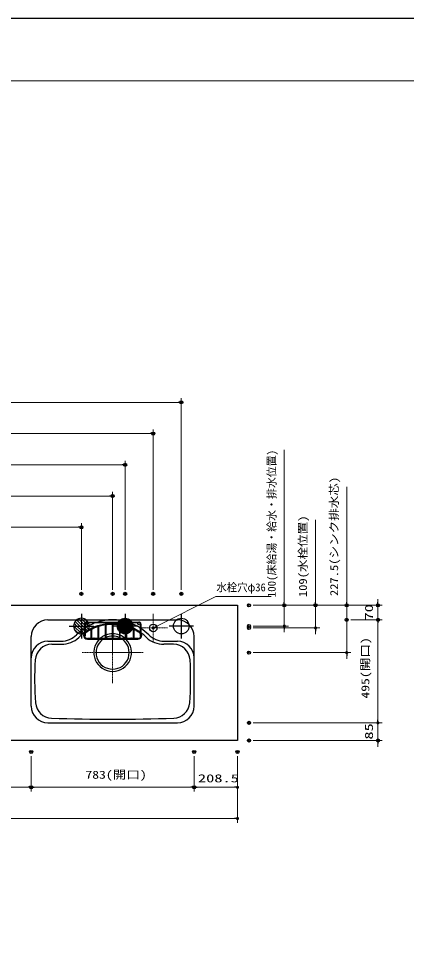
# Model space of a CAD drawing. Units: millimetres, scale not verified. Extents: x -9797 to 9797, y -4555 to 4555.
# Drawn here: x -6411 to -4546, y 0 to 4455 of the extents above; entities that cross this region are included whole.
import ezdxf
from ezdxf.enums import TextEntityAlignment as Align

# ---------------------------------------------------------------- set-up
doc = ezdxf.new("R2010")
doc.units = ezdxf.units.MM
doc.header["$LTSCALE"] = 30
doc.header["$PDMODE"] = 32
doc.header["$PDSIZE"] = 15
for name, pattern in [('USER1', [0.375, 0.25, -0.125]), ('USER3', [2, 1.25, -0.25, 0.25, -0.25]), ('USER6', [1.01, 0.5, -0.25, 0.01, -0.25])]:
    doc.linetypes.add(name, pattern=pattern)
for name, color, linetype, lineweight in [('0-1_0', 7, 'Continuous', 25), ('0-2_細線ﾚｲﾔｰ', 91, 'Continuous', 5), ('0-3_寸法ﾚｲﾔｰ', 30, 'Continuous', 13), ('0-4_DEFPOINTS', 7, 'Continuous', 25), ('0-5_1', 7, 'Continuous', 25), ('0-6_図面枠', 3, 'Continuous', 15), ('0-8_KAGO', 6, 'Continuous', 25)]:
    doc.layers.add(name, color=color, linetype=linetype, lineweight=lineweight)
doc.styles.add('ＭＳ ゴシック', font='')
doc.styles.get('ＭＳ ゴシック').set_extended_font_data('MS Gothic')

# ---------------------------------------------------------------- blocks, each defined once
blk = doc.blocks.new('_DOT')
at = {"layer": '0-1_0', "color": 30}
blk.add_line((-15, 0), (-30, 0), dxfattribs=at)
for points in [[(0, 0), (-15, 0), (-14.88, 1.88)], [(0, 0), (-14.88, -1.88), (-15, 0)], [(0, 0), (-14.88, 1.88), (-14.53, 3.73)], [(0, 0), (-14.53, -3.73), (-14.88, -1.88)], [(0, 0), (-14.53, 3.73), (-13.95, 5.52)], [(0, 0), (-13.95, -5.52), (-14.53, -3.73)], [(0, 0), (-13.95, 5.52), (-13.14, 7.23)], [(0, 0), (-13.14, -7.23), (-13.95, -5.52)], [(0, 0), (-13.14, 7.23), (-12.14, 8.82)], [(0, 0), (-12.14, -8.82), (-13.14, -7.23)], [(0, 0), (-12.14, 8.82), (-10.93, 10.27)], [(0, 0), (-10.93, -10.27), (-12.14, -8.82)], [(0, 0), (-10.93, 10.27), (-9.56, 11.56)], [(0, 0), (-9.56, -11.56), (-10.93, -10.27)], [(0, 0), (-9.56, 11.56), (-8.04, 12.66)], [(0, 0), (-8.04, -12.66), (-9.56, -11.56)], [(0, 0), (-8.04, 12.66), (-6.39, 13.57)], [(0, 0), (-6.39, -13.57), (-8.04, -12.66)], [(0, 0), (-6.39, 13.57), (-4.64, 14.27)], [(0, 0), (-4.64, -14.27), (-6.39, -13.57)], [(0, 0), (-4.64, 14.27), (-2.81, 14.73)], [(0, 0), (-2.81, -14.73), (-4.64, -14.27)], [(0, 0), (-2.81, 14.73), (-0.94, 14.97)], [(0, 0), (-0.94, -14.97), (-2.81, -14.73)], [(0, 0), (-0.94, 14.97), (0.94, 14.97)], [(0, 0), (0.94, -14.97), (-0.94, -14.97)], [(0, 0), (0.94, 14.97), (2.81, 14.73)], [(0, 0), (2.81, 14.73), (4.64, 14.27)], [(0, 0), (4.64, 14.27), (6.39, 13.57)], [(0, 0), (6.39, 13.57), (8.04, 12.66)], [(0, 0), (8.04, 12.66), (9.56, 11.56)], [(0, 0), (9.56, 11.56), (10.93, 10.27)], [(0, 0), (10.93, 10.27), (12.14, 8.82)], [(0, 0), (12.14, 8.82), (13.14, 7.23)], [(0, 0), (13.14, 7.23), (13.95, 5.52)], [(0, 0), (13.95, 5.52), (14.53, 3.73)], [(0, 0), (14.53, 3.73), (14.88, 1.88)], [(0, 0), (14.88, 1.88), (15, 0)], [(0, 0), (2.81, -14.73), (0.94, -14.97)], [(0, 0), (4.64, -14.27), (2.81, -14.73)], [(0, 0), (6.39, -13.57), (4.64, -14.27)], [(0, 0), (8.04, -12.66), (6.39, -13.57)], [(0, 0), (9.56, -11.56), (8.04, -12.66)], [(0, 0), (10.93, -10.27), (9.56, -11.56)], [(0, 0), (12.14, -8.82), (10.93, -10.27)], [(0, 0), (13.14, -7.23), (12.14, -8.82)], [(0, 0), (13.95, -5.52), (13.14, -7.23)], [(0, 0), (14.53, -3.73), (13.95, -5.52)], [(0, 0), (14.88, -1.88), (14.53, -3.73)], [(0, 0), (15, 0), (14.88, -1.88)]]:
    blk.add_solid(points, dxfattribs=at)
blk = doc.blocks.new('A$C62626C57')
at = {"layer": '0-2_細線ﾚｲﾔｰ', "linetype": 'USER3', "lineweight": 9}
for p, q in [((17595, 15720), (17595, 11640)), ((11745, 5715.7), (11745, 14534.3)), ((19635, 13680), (15555, 13680)), ((16154.3, 10125), (7335.7, 10125))]:
    blk.add_line(p, q, dxfattribs=at)
at = {"layer": '0-5_1'}
for p, q in [((2400, 14850), (21090, 14850)), ((10598.3, 14760), (10128.3, 14670)), ((12891.7, 14760), (13361.7, 14670)), ((8340, 14013.7), (8250, 13965.9)), ((8340, 13426.3), (8250, 13374.4)), ((15150, 14013.7), (15240, 13965.9)), ((15150, 13426.3), (15240, 13374.4)), ((0, 9283.1), (0, 12450)), ((23490, 9283.1), (23490, 12450)), ((2400, 11775), (4320.8, 11775)), ((2972.3, 11325), (4365.5, 11325)), ((20517.7, 11325), (19124.5, 11325)), ((19169.2, 11775), (21090, 11775)), ((23490, 2400), (23490, 9360)), ((0, 2400), (0, 9283.1)), ((23490, 2385), (23490, 9283.1)), ((2400, 0), (21090, 0))]:
    blk.add_line(p, q, dxfattribs=at)
at = {"layer": '0-5_1', "linetype": 'USER1'}
blk.add_line((19260, 11775), (19591.8, 11775), dxfattribs=at)
at = {"layer": '0-5_1'}
for centre, radius in [((7935, 14295), 180), ((15555, 14295), 180), ((17595, 13680), 540)]:
    blk.add_circle(centre, radius, dxfattribs=at)
for centre, radius, start, end in [((2400, 12450), 2400, 90, 180), ((11745, 7500), 7350, 81.02449, 98.97551), ((21090, 12450), 2400, 0, 90), ((11745, 7500), 7350, 123.57728, 134.99708), ((11745, 7500), 7350, 118.39257, 122.73923), ((11745, 7425), 6900, 120.43242, 125.17579), ((11745, 7500), 7350, 109.10892, 117.59801), ((11745, 7425), 6900, 60.43054, 119.56946), ((11745, 7500), 7350, 102.70634, 106.83498), ((11745, 7500), 7350, 73.16502, 77.29366), ((11745, 7500), 7350, 62.40199, 70.89108), ((11745, 7500), 7350, 57.26077, 61.60743), ((11745, 7425), 6900, 54.82421, 59.56758), ((11745, 7500), 7350, 45.00292, 56.42272), ((4320.8, 14925), 3150, 270, 314.99708), ((4397.8, 14924.9), 3600, 269.48518, 313.30369), ((11745, 7425), 6900, 126.09533, 134.98831), ((11745, 10125), 2715, 134.99388, 45.00612), ((11745, 10125), 2385, 126.38671, 53.61329), ((11745, 10125), 2715, 112.8892, 131.28983), ((11745, 10125), 2715, 112.8892, 131.28983), ((11745, 10125), 2385, 116.28058, 121.20203), ((11745, 10125), 2385, 116.28058, 121.20203), ((11745, 10125), 2715, 90.9497, 110.84255), ((11745, 10125), 2715, 90.9497, 110.84255), ((11745, 10125), 2385, 91.08112, 113.8931), ((11745, 10125), 2385, 91.08112, 113.8931), ((11745, 10125), 2715, 69.15745, 89.0503), ((11745, 10125), 2385, 66.1069, 88.91888), ((11745, 10125), 2715, 48.71017, 67.1108), ((11745, 10125), 2385, 58.79797, 63.71942), ((11745, 7425), 6900, 45.01169, 53.90467), ((19092.2, 14924.9), 3600, 226.69631, 270.51482), ((19169.2, 14925), 3150, 225.00292, 270), ((2400, 9375), 2400, 90, 180), ((2972.3, 8925), 2400, 90, 176.54806), ((20517.7, 8925), 2400, 3.45194, 90), ((21090, 9375), 2400, 0, 90), ((45495, 6360), 45000, 176.54806, 184.43315), ((-22005, 6360), 45000, 355.56685, 3.45194), ((3022.5, 3067.2), 2400, 184.43315, 268.13209), ((20467.5, 3067.2), 2400, 271.86791, 355.56685), ((2400, 2400), 2400, 180, 270), ((21090, 2400), 2400, 270, 0), ((11745, 270525), 270000, 268.13209, 271.86791)]:
    blk.add_arc(centre, radius, start, end, dxfattribs=at)
at = {"layer": '0-8_KAGO'}
for p, q in [((7680, 14235), (7680, 12540)), ((7770, 14223.1), (7770, 12540)), ((7980, 14535), (15510, 14535)), ((8034.5, 14445), (15455.5, 14445)), ((8254.5, 13366.6), (8344.5, 13418.5)), ((8664, 12165), (8664, 13454.4)), ((8754, 12165), (8754, 13499.6)), ((9676.5, 12165), (9676.5, 13872.3)), ((9766.5, 12165), (9766.5, 13900.5)), ((10689, 14113.1), (10689, 12165)), ((10779, 14126.7), (10779, 12165)), ((11700, 14195.9), (11700, 12165)), ((11790, 14195.9), (11790, 12165)), ((12711, 14126.7), (12711, 12165)), ((12801, 14113.1), (12801, 12165)), ((13723.5, 12165), (13723.5, 13900.5)), ((13813.5, 12165), (13813.5, 13872.3)), ((14736, 12165), (14736, 13499.6)), ((14826, 12165), (14826, 13454.4)), ((15145.5, 13418.5), (15235.5, 13366.6)), ((15720, 14223.1), (15720, 12540)), ((15810, 14235), (15810, 12540)), ((7560, 12610.2), (7560, 12600)), ((7680, 12600), (7680, 12610.2)), ((15375, 12165), (8115, 12165)), ((8115, 12045), (15375, 12045)), ((15085.9, 13314.4), (15175.1, 13262.9)), ((15810, 12610.2), (15810, 12600)), ((15930, 12600), (15930, 12610.2))]:
    blk.add_line(p, q, dxfattribs=at)
at = {"layer": '0-8_KAGO', "linetype": 'USER6'}
for p, q in [((7560, 12600), (7560, 12610.2)), ((7560, 12525), (7560, 12535.2))]:
    blk.add_line(p, q, dxfattribs=at)
at = {"layer": '0-8_KAGO'}
for centre in [(9060, 12210), (14430, 12210)]:
    blk.add_circle(centre, 45, dxfattribs=at)
for centre, radius, start, end in [((7980, 14235), 300, 90, 180), ((11745, 7425), 6891, 60.43083, 124.88305), ((11745, 7425), 6771, 60.43464, 124.88305), ((11745, 7425), 6891, 55.11695, 59.5673), ((15510, 14235), 300, 0, 90), ((8130, 12610.2), 570, 142.13635, 180), ((8115, 12600), 555, 180, 270), ((7725, 12540), 45, 180, 270), ((8115, 12600), 435, 191.48418, 270), ((7725, 12540), 45, 270, 0), ((8130, 12610.2), 570, 124.88305, 129.16671), ((8130, 12610.2), 450, 124.88305, 143.1301), ((11745, 7425), 6771, 55.11695, 59.56349), ((15375, 12600), 555, 270, 0), ((15375, 12600), 435, 270, 348.51582), ((15360, 12610.2), 450, 36.8699, 55.11695), ((15360, 12610.2), 570, 50.83329, 55.11695), ((15765, 12540), 45, 180, 270), ((15765, 12540), 45, 270, 0), ((15360, 12610.2), 570, 0, 37.86365)]:
    blk.add_arc(centre, radius, start, end, dxfattribs=at)
blk = doc.blocks.new('A$C5C1B3719')
at = {"layer": '0-1_0', "color": 1}
for p, q in [((0, 1773.4), (0, -1773.4)), ((1773.4, 0), (-1773.4, 0))]:
    blk.add_line(p, q, dxfattribs=at)
blk.add_circle((0, 0), 1125, dxfattribs=at)
blk = doc.blocks.new('A$C5C1B36F0')
at = {"layer": '0-1_0', "color": 1}
for p, q in [((0, 1773.4), (0, -1773.4)), ((1773.4, 0), (-1773.4, 0)), ((-1122.1, -80.3), (-1041.9, 0)), ((-1042, 424.2), (-424.2, 1042)), ((-1041.9, -424.3), (-617.6, 0)), ((-886.3, -692.9), (-193.3, 0)), ((-617.6, 0), (0, 617.6)), ((-193.3, 0), (0, 193.3)), ((0, 617.6), (424.3, 1041.9)), ((0, 193.3), (692.9, 886.3)), ((0, -1079.4), (1079.4, 0)), ((0, -655.2), (655.2, 0)), ((0, -230.9), (230.9, 0)), ((230.9, 0), (902.5, 671.6)), ((655.2, 0), (1052.5, 397.3)), ((1079.4, 0), (1124.1, 44.7)), ((-671.6, -902.5), (0, -230.9)), ((-397.3, -1052.5), (0, -655.2)), ((-44.7, -1124.1), (0, -1079.4)), ((492, -1011.7), (1011.7, -492)), ((750.4, -838.2), (838.2, -750.4))]:
    blk.add_line(p, q, dxfattribs=at)
blk.add_lwpolyline([(-1041.9, 0), (0, 1041.9), (80.3, 1122.1)], dxfattribs=at)
blk.add_circle((0, 0), 1125, dxfattribs=at)
blk = doc.blocks.new('A$C5C1B3688')
at = {"layer": '0-1_0', "color": 1}
for p, q in [((0, 1773.4), (0, -1773.4)), ((1773.4, 0), (-1773.4, 0)), ((-1125, 1.7), (-1.7, 1125)), ((-1122.1, -80.3), (-1041.9, 0)), ((-1121.4, 90.2), (-90.2, 1121.4)), ((-1114, -157), (-957, 0)), ((-1109.3, 187.1), (-187.1, 1109.3)), ((-1101.4, -229.2), (-872.2, 0)), ((-1085.4, 295.9), (-295.9, 1085.4)), ((-1084.9, -297.6), (-787.3, 0)), ((-1065, -362.5), (-702.5, 0)), ((-1042, 424.2), (-424.2, 1042)), ((-1041.9, -424.3), (-617.6, 0)), ((-1015.9, -483.2), (-532.8, 0)), ((-987.3, -539.4), (-447.9, 0)), ((-956, -593), (-363, 0)), ((-952.8, 598.2), (-598.2, 952.8)), ((-922.3, -644.1), (-278.2, 0)), ((-886.3, -692.9), (-193.3, 0)), ((-847.9, -739.4), (-108.5, 0)), ((-807.2, -783.6), (-23.6, 0)), ((-617.6, 0), (0, 617.6)), ((-532.8, 0), (0, 532.8)), ((-447.9, 0), (0, 447.9)), ((-363, 0), (0, 363)), ((-278.2, 0), (0, 278.2)), ((-193.3, 0), (0, 193.3)), ((-108.5, 0), (0, 108.5)), ((-23.6, 0), (0, 23.6)), ((0, 617.6), (424.3, 1041.9)), ((0, 532.8), (483.2, 1015.9)), ((0, 447.9), (539.4, 987.3)), ((0, 363), (593, 956)), ((0, 278.2), (644.1, 922.3)), ((0, 193.3), (692.9, 886.3)), ((0, 108.5), (739.4, 847.9)), ((0, 23.6), (783.6, 807.2)), ((0, -1079.4), (1079.4, 0)), ((0, -994.6), (994.6, 0)), ((0, -909.7), (909.7, 0)), ((0, -824.9), (824.9, 0)), ((0, -740), (740, 0)), ((0, -655.2), (655.2, 0)), ((0, -570.3), (570.3, 0)), ((0, -485.5), (485.5, 0)), ((0, -400.6), (400.6, 0)), ((0, -315.8), (315.8, 0)), ((0, -230.9), (230.9, 0)), ((0, -146.1), (146.1, 0)), ((0, -61.2), (61.2, 0)), ((61.2, 0), (825.5, 764.3)), ((146.1, 0), (865.2, 719.1)), ((230.9, 0), (902.5, 671.6)), ((315.8, 0), (937.6, 621.8)), ((400.6, 0), (970.2, 569.5)), ((485.5, 0), (1000.3, 514.8)), ((570.3, 0), (1027.8, 457.5)), ((655.2, 0), (1052.5, 397.3)), ((740, 0), (1074.2, 334.2)), ((824.9, 0), (1092.7, 267.8)), ((909.7, 0), (1107.5, 197.7)), ((994.6, 0), (1118.2, 123.6)), ((1079.4, 0), (1124.1, 44.7)), ((-764.3, -825.5), (0, -61.2)), ((-719.1, -865.2), (0, -146.1)), ((-671.6, -902.5), (0, -230.9)), ((-621.8, -937.6), (0, -315.8)), ((-569.5, -970.2), (0, -400.6)), ((-514.8, -1000.3), (0, -485.5)), ((-457.5, -1027.8), (0, -570.3)), ((-397.3, -1052.5), (0, -655.2)), ((-334.2, -1074.2), (0, -740)), ((-267.8, -1092.7), (0, -824.9)), ((-197.7, -1107.5), (0, -909.7)), ((-123.6, -1118.2), (0, -994.6)), ((-44.7, -1124.1), (0, -1079.4)), ((40, -1124.3), (1124.3, -40)), ((131.9, -1117.2), (1117.2, -131.9)), ((233.5, -1100.5), (1100.5, -233.5)), ((349.5, -1069.3), (1069.3, -349.5)), ((492, -1011.7), (1011.7, -492)), ((750.4, -838.2), (838.2, -750.4))]:
    blk.add_line(p, q, dxfattribs=at)
for points in [[(-1041.9, 0), (0, 1041.9), (80.3, 1122.1)], [(-957, 0), (0, 957), (157, 1114)], [(-872.2, 0), (0, 872.2), (229.2, 1101.4)], [(-787.3, 0), (0, 787.3), (297.6, 1084.9)], [(-702.5, 0), (0, 702.5), (362.5, 1065)]]:
    blk.add_lwpolyline(points, dxfattribs=at)
blk.add_circle((0, 0), 1125, dxfattribs=at)
blk = doc.blocks.new('MUJI\u3000W2550~2700 Ｒシンク\u3000平面図')
at = {"layer": '0-1_0', "xscale": -1}
blk.add_blockref('A$C5C1B36F0', (-22500, 16500), dxfattribs=at)
at = {"layer": '0-1_0'}
for name, p in [('A$C5C1B3688', (-16200, 16500)), ('A$C5C1B3719', (-8100, 16500))]:
    blk.add_blockref(name, p, dxfattribs=at)
at = {"layer": '0-5_1'}
blk.add_blockref('A$C62626C57', (-29745, 2550), dxfattribs=at)

msp = doc.modelspace()

# ---------------------------------------------------------------- linework, layer by layer
at = {"layer": '0-1_0'}
msp.add_lwpolyline([(-5358.51, 985), (-8058.51, 985), (-8058.51, 1635), (-5358.51, 1635)], close=True, dxfattribs=at)
at = {"layer": '0-3_寸法ﾚｲﾔｰ'}
for p, q in [((-5628.51, 1710), (-5628.51, 2630)), ((-8043.51, 2610), (-5643.51, 2610)), ((-8043.51, 2460), (-5778.51, 2460)), ((-5763.51, 1710), (-5763.51, 2480)), ((-5133.51, 1635), (-5133.51, 2381.57)), ((-5898.51, 1710), (-5898.51, 2330)), ((-8043.51, 2310), (-5913.51, 2310)), ((-4833.51, 1635), (-4833.51, 2204.43)), ((-8043.51, 2160), (-5973.51, 2160)), ((-5958.51, 1710), (-5958.51, 2180)), ((-8043.51, 2010), (-6123.51, 2010)), ((-6108.51, 1710), (-6108.51, 2030)), ((-4983.51, 1635), (-4983.51, 2046.29)), ((-5133.51, 1650), (-5133.51, 1665)), ((-4983.51, 1650), (-4983.51, 1665)), ((-4833.51, 1650), (-4833.51, 1665)), ((-4683.51, 1650), (-4683.51, 1665)), ((-5283.51, 1635), (-4963.51, 1635)), ((-5283.51, 1635), (-4813.51, 1635)), ((-5283.51, 1635), (-4663.51, 1635)), ((-5283.51, 1635), (-5113.51, 1635)), ((-5133.51, 1535), (-5133.51, 1635)), ((-4983.51, 1526), (-4983.51, 1635)), ((-4833.51, 1407.5), (-4833.51, 1635)), ((-4683.51, 1565), (-4683.51, 1635)), ((-4813.51, 1565), (-4663.51, 1565)), ((-4813.51, 1565), (-4663.51, 1565)), ((-5283.51, 1535), (-5113.51, 1535)), ((-5283.51, 1526), (-4963.51, 1526)), ((-5133.51, 1520), (-5133.51, 1505)), ((-4683.51, 1085), (-4683.51, 1550)), ((-4683.51, 1550), (-4683.51, 1535)), ((-4983.51, 1511), (-4983.51, 1496)), ((-5283.51, 1407.5), (-4813.51, 1407.5)), ((-4833.51, 1392.5), (-4833.51, 1377.5)), ((-5283.51, 1070), (-4663.51, 1070)), ((-5283.51, 1070), (-4663.51, 1070)), ((-4683.51, 1085), (-4683.51, 1100)), ((-4683.51, 1070), (-4683.51, 985)), ((-5283.51, 985), (-4663.51, 985)), ((-4683.51, 970), (-4683.51, 955)), ((-6350.01, 910), (-6350.01, 740)), ((-6350.01, 910), (-6350.01, 740)), ((-5567.01, 910), (-5567.01, 740)), ((-5567.01, 910), (-5567.01, 740)), ((-5358.51, 910), (-5358.51, 590)), ((-5358.51, 910), (-5358.51, 740)), ((-6365.01, 760), (-7298.51, 760)), ((-5582.01, 760), (-6335.01, 760)), ((-5373.51, 760), (-5552.01, 760)), ((-5373.51, 610), (-8043.51, 610))]:
    msp.add_line(p, q, dxfattribs=at)
msp.add_lwpolyline([(-5196.36, 1677.69), (-5463.33, 1677.69), (-5750, 1532.51)], dxfattribs=at)
at = {"layer": '0-4_DEFPOINTS'}
msp.add_line((2902.77, 4455), (-9697.23, 4455), dxfattribs=at)
for p in [(-5628.51, 2610), (-5763.51, 2460), (-5898.51, 2310), (-5958.51, 2160), (-6108.51, 2010), (-6108.51, 1690), (-5958.51, 1690), (-5898.51, 1690), (-5763.51, 1690), (-5628.51, 1690), (-5303.51, 1635), (-5133.51, 1635), (-4983.51, 1635), (-4833.51, 1635), (-4683.51, 1635), (-4833.51, 1565), (-4683.51, 1565), (-5303.51, 1535), (-5303.51, 1526), (-5303.51, 1407.5), (-5303.51, 1070), (-5303.51, 985), (-4683.51, 985), (-6350.01, 930), (-5567.01, 930), (-5358.51, 930), (-6350.01, 760), (-5567.01, 760)]:
    msp.add_point(p, dxfattribs=at)
at = {"layer": '0-6_図面枠'}
msp.add_lwpolyline([(-9397.23, -4155), (2602.77, -4155), (2602.77, 4155), (-9397.23, 4155)], close=True, dxfattribs=at)

# ---------------------------------------------------------------- block references
at = {"layer": '0-3_寸法ﾚｲﾔｰ', "xscale": 0.5, "yscale": 0.5}
for p in [(-5628.51, 2610), (-5763.51, 2460), (-5898.51, 2310), (-5958.51, 2160), (-6108.51, 2010), (-6350.01, 760), (-5567.01, 760), (-5358.51, 760), (-5358.51, 610)]:
    msp.add_blockref('_DOT', p, dxfattribs=at)
for p, rotation in [((-5133.51, 1635), 270), ((-4983.51, 1635), 270), ((-4833.51, 1635), 270), ((-4683.51, 1635), 270), ((-4683.51, 1565), 90), ((-4683.51, 1565), 90), ((-5763.51, 1526), 205.70086), ((-5133.51, 1535), 90), ((-4983.51, 1526), 90), ((-4833.51, 1407.5), 90), ((-4683.51, 1070), 270), ((-4683.51, 1070), 270), ((-4683.51, 985), 90), ((-6350.01, 760), 180), ((-5567.01, 760), 180)]:
    msp.add_blockref('_DOT', p, dxfattribs=dict(at, rotation=rotation))
at = {"layer": '0-5_1', "xscale": 0.03333333, "yscale": 0.03333333}
msp.add_blockref('MUJI\u3000W2550~2700 Ｒシンク\u3000平面図', (-5358.51, 985), dxfattribs=at)

# ---------------------------------------------------------------- texts
at = {"layer": '0-3_寸法ﾚｲﾔｰ', "style": 'ＭＳ ゴシック'}
msp.add_text('100(床給湯・給水・排水位置)', height=38.48, rotation=90, dxfattribs=at).set_placement((-5163.26, 1673.57), align=Align.BOTTOM_LEFT)
for s, height, width, p in [('227.5(シンク排水芯)', 38.48, 1.15, (-4863.26, 1679.29)), ('109(水栓位置)', 38.49, 1.15, (-5013.26, 1674.29)), ('70', 38.49, 1.5, (-4696.11, 1561.91)), ('495(開口)', 38.49, 1.25, (-4713.26, 1186.64)), ('85', 38.49, 1.5, (-4696.11, 989.41))]:
    msp.add_text(s, height=height, rotation=90, dxfattribs=dict(at, width=width)).set_placement(p, align=Align.BOTTOM_LEFT)
at = {"layer": '0-3_寸法ﾚｲﾔｰ', "color": 7, "style": 'ＭＳ ゴシック', "width": 0.95}
msp.add_text('水栓穴φ36', height=38.48, dxfattribs=at).set_placement((-5459.98, 1690.29), align=Align.BOTTOM_LEFT)
at = {"layer": '0-3_寸法ﾚｲﾔｰ', "style": 'ＭＳ ゴシック'}
for s, width, p in [('783(開口)', 1.25, (-6089.37, 789.74)), ('208.5', 1.5, (-5548.48, 772.6))]:
    msp.add_text(s, height=38.49, dxfattribs=dict(at, width=width)).set_placement(p, align=Align.BOTTOM_LEFT)

doc.saveas('drawing.dxf')
